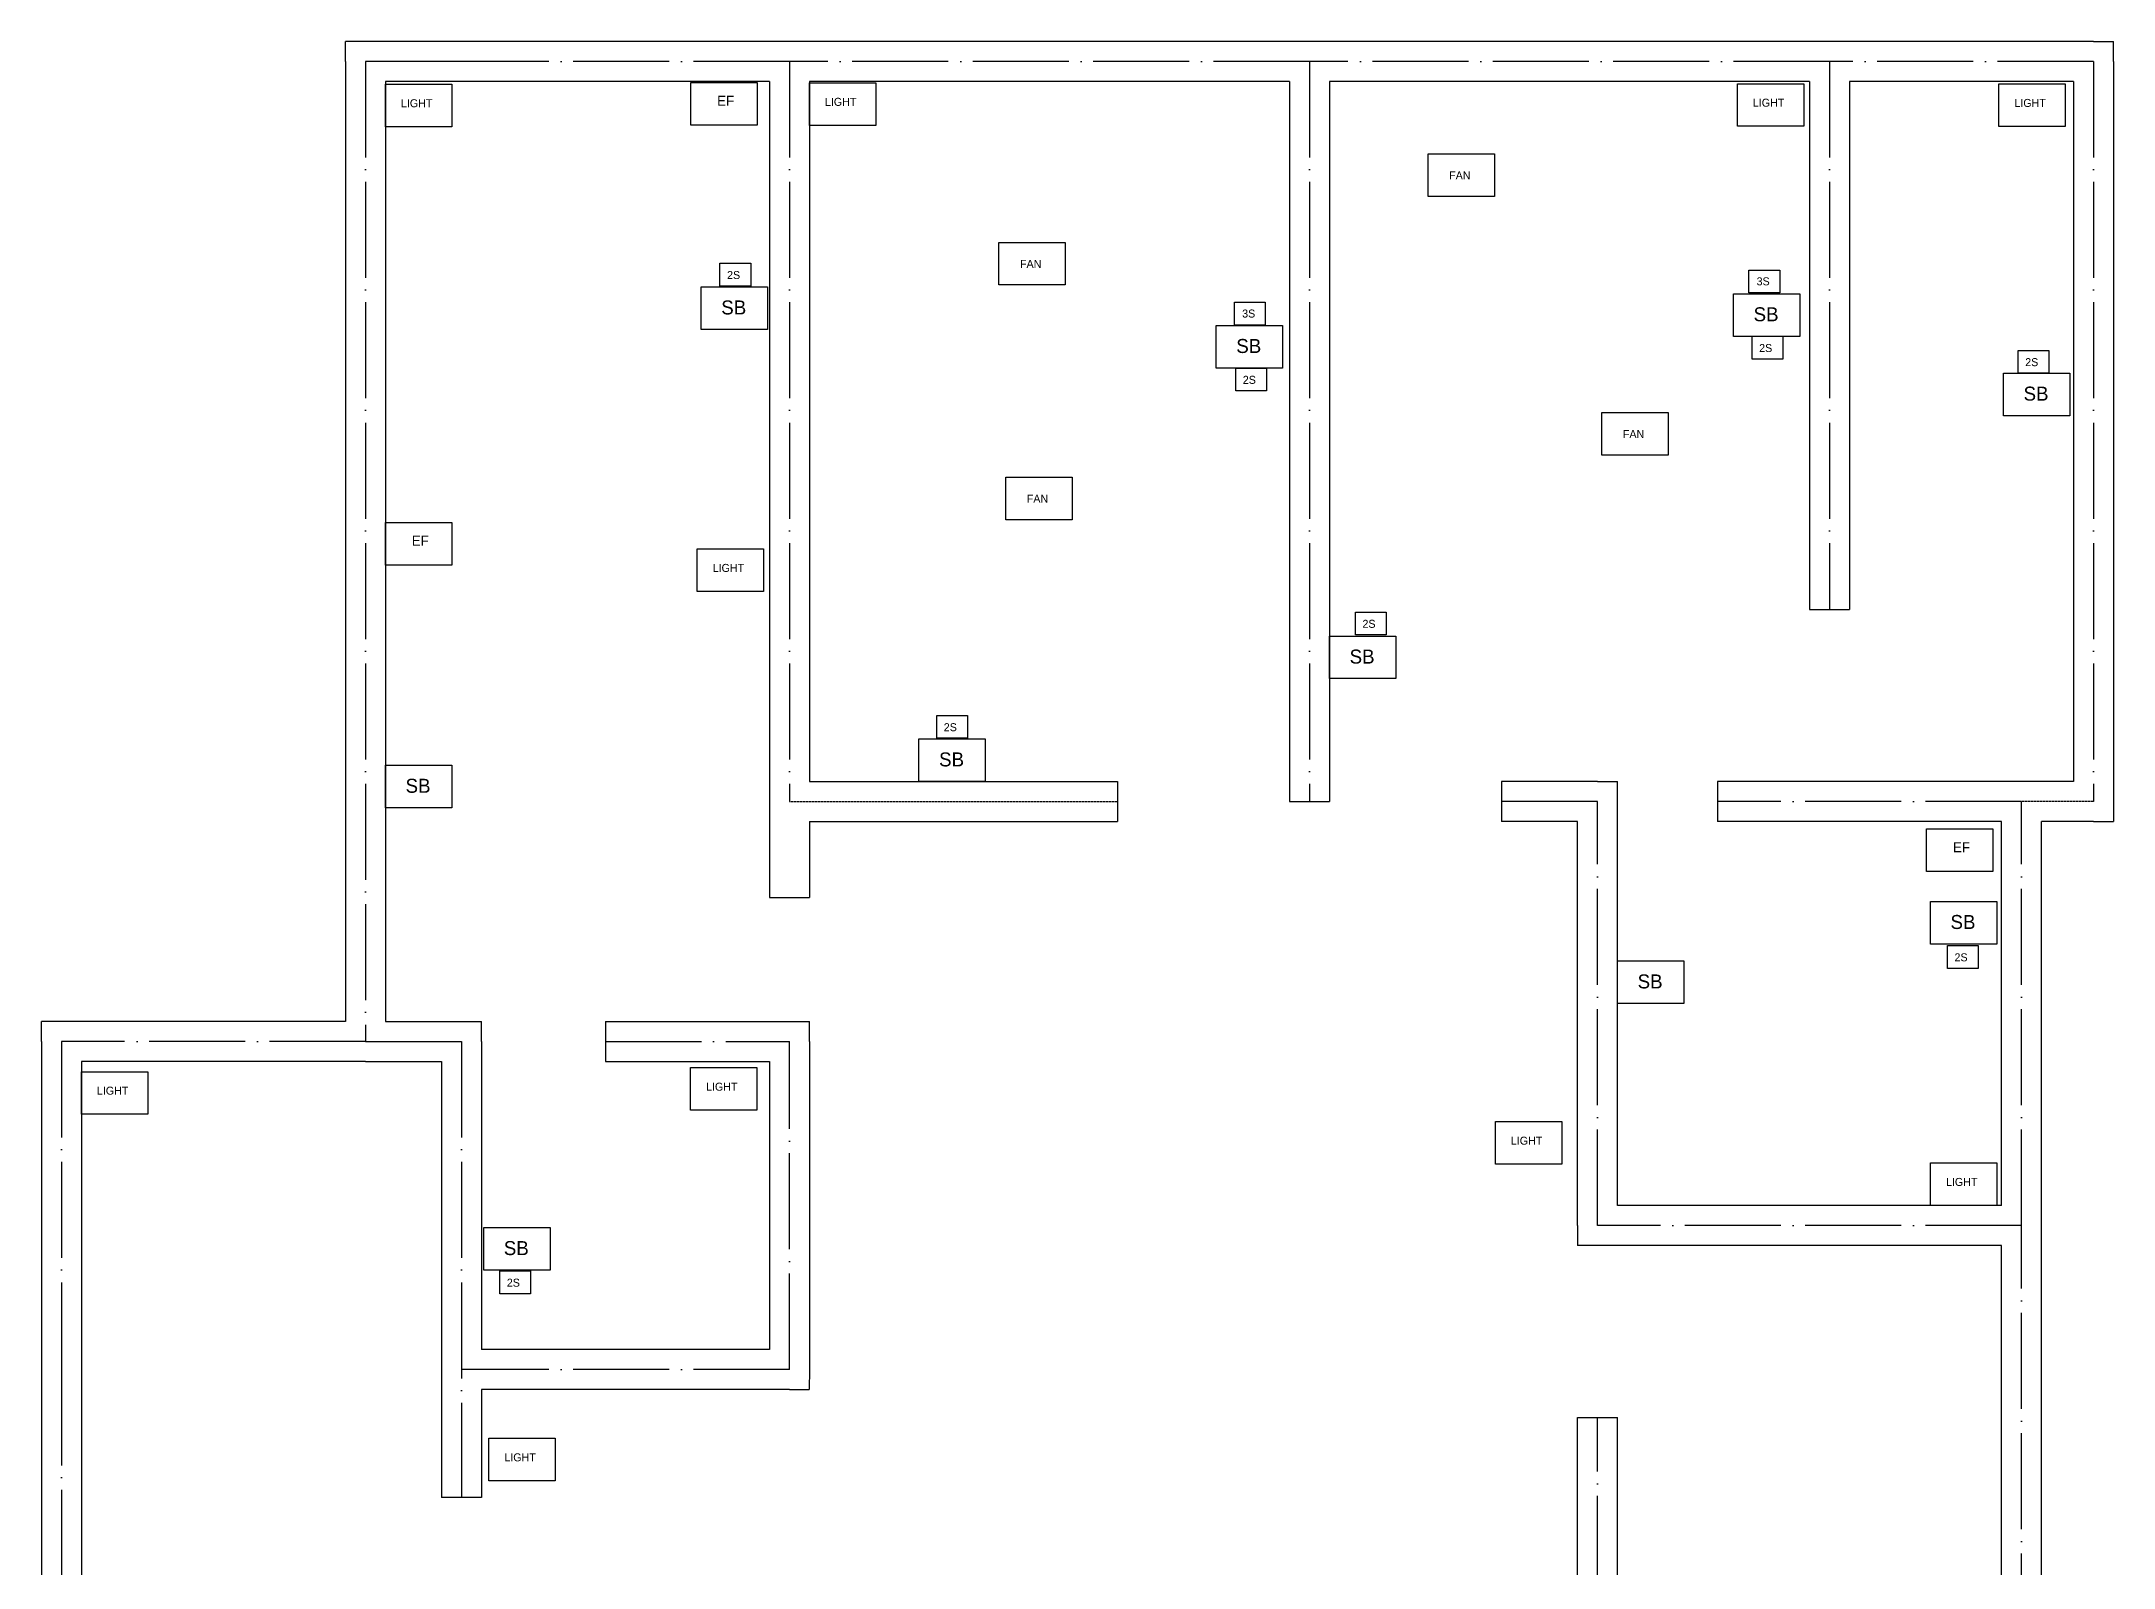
# Model space of a CAD drawing. Header units: feet. Extents: x 607 to 1125, y -337 to 426.
# Drawn here: x 607 to 1125, y 45 to 426 of the extents above; entities that cross this region are included whole.
import ezdxf

# ---------------------------------------------------------------- set-up
doc = ezdxf.new("R2010")
doc.units = ezdxf.units.FT
doc.header["$MEASUREMENT"] = 0
doc.linetypes.add('ACAD_ISO04W100', pattern=[30, 24, -3, 0, -3])
doc.linetypes.add('DASHED2', pattern=[0.375, 0.25, -0.125])

msp = doc.modelspace()

# ---------------------------------------------------------------- linework, layer by layer
for p, q in [((687.81, 426.25), (682.81, 426.25)), ((682.81, 421.25), (682.81, 426.25)), ((711.81, 426.25), (687.81, 426.25)), ((793.81, 426.25), (711.81, 426.25)), ((923.81, 426.25), (793.81, 426.25)), ((1053.81, 426.25), (923.81, 426.25)), ((1119.81, 426.25), (1053.81, 426.25)), ((1119.81, 426.25), (1124.81, 426.25)), ((1124.81, 421.25), (1124.81, 426.25)), ((682.81, 421.25), (682.81, 181.25)), ((1124.81, 421.25), (1124.81, 236.25)), ((711.81, 416.25), (692.81, 416.25)), ((692.81, 416.25), (692.81, 181.25)), ((788.81, 416.25), (711.81, 416.25)), ((788.81, 416.25), (788.81, 212.25)), ((918.81, 416.25), (798.81, 416.25)), ((798.81, 416.25), (798.81, 241.25)), ((918.81, 416.25), (918.81, 236.25)), ((1048.81, 416.25), (928.81, 416.25)), ((928.81, 416.25), (928.81, 236.25)), ((1048.81, 416.25), (1048.81, 284.25)), ((1114.81, 416.25), (1058.81, 416.25)), ((1058.81, 416.25), (1058.81, 284.25)), ((1114.81, 416.25), (1114.81, 241.25)), ((1048.81, 284.25), (1058.81, 284.25)), ((798.81, 241.25), (875.81, 241.25)), ((798.81, 241.25), (875.81, 241.25)), ((875.81, 241.25), (875.81, 231.25)), ((995.81, 241.25), (971.81, 241.25)), ((971.81, 241.25), (971.81, 231.25)), ((995.81, 241.25), (1000.81, 241.25)), ((1000.81, 236.25), (1000.81, 241.25)), ((1101.81, 241.25), (1025.81, 241.25)), ((1025.81, 241.25), (1025.81, 231.25)), ((1114.81, 241.25), (1101.81, 241.25)), ((918.81, 236.25), (928.81, 236.25)), ((1000.81, 135.25), (1000.81, 236.25)), ((1124.81, 236.25), (1124.81, 231.25)), ((798.81, 231.25), (875.81, 231.25)), ((798.81, 231.25), (798.81, 212.25)), ((990.81, 231.25), (971.81, 231.25)), ((990.81, 130.25), (990.81, 231.25)), ((1096.81, 231.25), (1025.81, 231.25)), ((1096.81, 135.25), (1096.81, 231.25)), ((1106.81, 130.25), (1106.81, 231.25)), ((1119.81, 231.25), (1106.81, 231.25)), ((1119.81, 231.25), (1106.81, 231.25)), ((1119.81, 231.25), (1106.81, 231.25)), ((1119.81, 231.25), (1124.81, 231.25)), ((788.81, 212.25), (798.81, 212.25)), ((611.81, 181.25), (606.81, 181.25)), ((606.81, 176.25), (606.81, 181.25)), ((606.81, 176.25), (606.81, 94.25)), ((682.81, 181.25), (611.81, 181.25)), ((692.81, 181.25), (711.81, 181.25)), ((711.81, 181.25), (716.81, 181.25)), ((716.81, 176.25), (716.81, 181.25)), ((716.81, 176.25), (716.81, 99.25)), ((747.81, 181.25), (793.81, 181.25)), ((747.81, 181.25), (747.81, 171.25)), ((793.81, 181.25), (798.81, 181.25)), ((798.81, 176.25), (798.81, 181.25)), ((798.81, 176.25), (798.81, 94.25)), ((687.81, 171.25), (616.81, 171.25)), ((616.81, 171.25), (616.81, 94.25)), ((687.81, 171.25), (706.81, 171.25)), ((706.81, 171.25), (706.81, 62.25)), ((747.81, 171.25), (788.81, 171.25)), ((788.81, 171.25), (788.81, 99.25)), ((1096.81, 135.25), (1000.81, 135.25)), ((990.81, 130.25), (990.81, 125.25)), ((1106.81, 24.25), (1106.81, 130.25)), ((995.81, 125.25), (990.81, 125.25)), ((1096.81, 125.25), (995.81, 125.25)), ((1096.81, 125.25), (995.81, 125.25)), ((1096.81, 29.25), (1096.81, 125.25)), ((788.81, 99.25), (716.81, 99.25)), ((606.81, 94.25), (606.81, -21.75)), ((616.81, 94.25), (616.81, -21.75)), ((798.81, 94.25), (798.74, 89.25)), ((716.81, 89.25), (716.81, 62.25)), ((793.81, 89.25), (716.81, 89.25)), ((793.81, 89.25), (716.81, 89.25)), ((793.81, 89.25), (716.81, 89.25)), ((793.81, 89.25), (798.74, 89.25)), ((990.81, -76.75), (990.81, 82.25)), ((990.81, 82.25), (1000.81, 82.25)), ((1000.81, -76.75), (1000.81, 82.25)), ((716.81, 62.25), (706.81, 62.25))]:
    msp.add_line(p, q)
at = {"linetype": 'ACAD_ISO04W100'}
for p, q in [((711.81, 421.25), (687.81, 421.25)), ((687.81, 421.25), (687.81, 176.25)), ((793.81, 421.25), (711.81, 421.25)), ((923.81, 421.25), (793.81, 421.25)), ((793.81, 421.25), (793.81, 236.25)), ((1053.81, 421.25), (923.81, 421.25)), ((923.81, 421.25), (923.81, 236.25)), ((1119.81, 421.25), (1053.81, 421.25)), ((1053.81, 421.25), (1053.81, 284.25)), ((1119.81, 421.25), (1119.81, 236.25)), ((995.81, 236.25), (971.81, 236.25)), ((995.81, 130.25), (995.81, 236.25)), ((1101.81, 236.25), (1025.81, 236.25)), ((1101.81, 130.25), (1101.81, 236.25)), ((687.81, 176.25), (611.81, 176.25)), ((611.81, 176.25), (611.81, 94.25)), ((687.81, 176.25), (711.81, 176.25)), ((711.81, 176.25), (711.81, 62.25)), ((747.81, 176.25), (793.81, 176.25)), ((793.81, 94.25), (793.81, 176.25)), ((1101.81, 130.25), (995.81, 130.25)), ((1101.81, 24.25), (1101.81, 130.25)), ((611.81, 94.25), (611.81, -21.75)), ((793.81, 94.25), (711.81, 94.25)), ((995.81, -81.75), (995.81, 82.25))]:
    msp.add_line(p, q, dxfattribs=at)
at = {"linetype": 'DASHED2'}
for p, q in [((793.81, 236.25), (875.81, 236.25)), ((1119.81, 236.25), (1101.81, 236.25))]:
    msp.add_line(p, q, dxfattribs=at)
for points in [[(692.81, 415.55), (709.39, 415.55), (709.39, 404.9), (692.81, 404.9)], [(769.15, 415.99), (785.73, 415.99), (785.73, 405.34), (769.15, 405.34)], [(798.81, 415.91), (815.39, 415.91), (815.39, 405.25), (798.81, 405.25)], [(1030.76, 415.69), (1047.34, 415.69), (1047.34, 405.04), (1030.76, 405.04)], [(1096.15, 415.63), (1112.73, 415.63), (1112.73, 404.98), (1096.15, 404.98)], [(953.45, 398.14), (970.03, 398.14), (970.03, 387.48), (953.45, 387.48)], [(846.16, 376.02), (862.75, 376.02), (862.75, 365.37), (846.16, 365.37)], [(771.72, 364.88), (788.31, 364.88), (788.31, 354.23), (771.72, 354.23)], [(1029.79, 363.18), (1046.38, 363.18), (1046.38, 352.53), (1029.79, 352.53)], [(900.47, 355.25), (917.06, 355.25), (917.06, 344.59), (900.47, 344.59)], [(1097.29, 343.35), (1113.87, 343.35), (1113.87, 332.69), (1097.29, 332.69)], [(996.87, 333.48), (1013.46, 333.48), (1013.46, 322.83), (996.87, 322.83)], [(847.87, 317.32), (864.45, 317.32), (864.45, 306.67), (847.87, 306.67)], [(692.81, 306.02), (709.39, 306.02), (709.39, 295.37), (692.81, 295.37)], [(770.74, 299.39), (787.32, 299.39), (787.32, 288.74), (770.74, 288.74)], [(928.81, 277.61), (945.39, 277.61), (945.39, 266.96), (928.81, 266.96)], [(826.17, 251.9), (842.76, 251.9), (842.76, 241.25), (826.17, 241.25)], [(692.81, 245.31), (709.39, 245.31), (709.39, 234.65), (692.81, 234.65)], [(1078.08, 229.39), (1094.66, 229.39), (1094.66, 218.74), (1078.08, 218.74)], [(1079.01, 211.26), (1095.6, 211.26), (1095.6, 200.61), (1079.01, 200.61)], [(1000.81, 196.4), (1017.39, 196.4), (1017.39, 185.75), (1000.81, 185.75)], [(616.81, 168.71), (633.39, 168.71), (633.39, 158.06), (616.81, 158.06)], [(769.07, 169.72), (785.66, 169.72), (785.66, 159.07), (769.07, 159.07)], [(970.26, 156.22), (986.85, 156.22), (986.85, 145.56), (970.26, 145.56)], [(1079.05, 145.9), (1095.63, 145.9), (1095.63, 135.25), (1079.05, 135.25)], [(717.37, 129.75), (733.95, 129.75), (733.95, 119.09), (717.37, 119.09)], [(718.65, 77.06), (735.24, 77.06), (735.24, 66.4), (718.65, 66.4)]]:
    msp.add_lwpolyline(points, close=True)
at = {"linetype": 'ACAD_ISO04W100'}
for points in [[(776.43, 370.81), (784.13, 370.81), (784.13, 365.1), (776.43, 365.1)], [(1033.67, 369.09), (1041.36, 369.09), (1041.36, 363.38), (1033.67, 363.38)], [(905.07, 361.04), (912.76, 361.04), (912.76, 355.32), (905.07, 355.32)], [(1034.45, 352.56), (1042.14, 352.56), (1042.14, 346.85), (1034.45, 346.85)], [(1100.95, 349.03), (1108.65, 349.03), (1108.65, 343.32), (1100.95, 343.32)], [(905.37, 344.61), (913.06, 344.61), (913.06, 338.89), (905.37, 338.89)], [(935.27, 283.62), (942.97, 283.62), (942.97, 277.91), (935.27, 277.91)], [(830.6, 257.76), (838.3, 257.76), (838.3, 252.05), (830.6, 252.05)], [(1083.27, 200.25), (1090.96, 200.25), (1090.96, 194.54), (1083.27, 194.54)], [(721.39, 118.91), (729.08, 118.91), (729.08, 113.2), (721.39, 113.2)]]:
    msp.add_lwpolyline(points, close=True, dxfattribs=at)

# ---------------------------------------------------------------- texts
at = {"linetype": 'ACAD_ISO04W100', "attachment_point": 1}
for s, insert, char_height, width in [('LIGHT', (696.67, 411.8), 2, 12.5818), ('EF', (775.72, 412.66), 2.5, 14.7641), ('LIGHT', (802.67, 412.15), 2, 12.5818), ('LIGHT', (1034.62, 411.94), 2, 12.5818), ('LIGHT', (1100.01, 411.88), 2, 12.5818), ('FAN', (958.71, 393.77), 2, 9.6543), ('2S', (778.2, 368.86), 2, 12.7755), ('FAN', (851.43, 371.65), 2, 9.6543), ('3S', (1035.57, 367.28), 2, 5.7878), ('SB', (776.75, 361.5), 3.5, 15.6218), ('3S', (906.97, 359.23), 2, 5.7878), ('SB', (1034.82, 359.8), 3.5, 15.6218), ('SB', (905.5, 351.87), 3.5, 15.6218), ('2S', (1036.21, 350.61), 2, 12.7755), ('2S', (1102.72, 347.08), 2, 12.7755), ('2S', (907.13, 342.66), 2, 12.7755), ('SB', (1102.31, 339.96), 3.5, 15.6218), ('FAN', (1002.14, 329.11), 2, 9.6543), ('FAN', (853.13, 312.95), 2, 9.6543), ('EF', (699.38, 302.69), 2.5, 14.7641), ('LIGHT', (774.6, 295.64), 2, 12.5818), ('2S', (937.04, 281.67), 2, 12.7755), ('SB', (933.83, 274.23), 3.5, 15.6218), ('2S', (832.37, 255.82), 2, 12.7755), ('SB', (831.2, 248.52), 3.5, 15.6218), ('SB', (697.83, 241.93), 3.5, 15.6218), ('EF', (1084.65, 226.06), 2.5, 14.7641), ('SB', (1084.04, 207.88), 3.5, 15.6218), ('2S', (1085.04, 198.3), 2, 12.7755), ('SB', (1005.83, 193.02), 3.5, 15.6218), ('LIGHT', (772.94, 165.96), 2, 12.5818), ('LIGHT', (620.67, 164.96), 2, 12.5818), ('LIGHT', (974.13, 152.46), 2, 12.5818), ('LIGHT', (1082.91, 142.15), 2, 12.5818), ('SB', (722.39, 126.36), 3.5, 15.6218), ('2S', (723.15, 116.96), 2, 12.7755), ('LIGHT', (722.52, 73.3), 2, 12.5818)]:
    msp.add_mtext(s, dxfattribs=dict(at, insert=insert, char_height=char_height, width=width))

doc.saveas('drawing.dxf')
